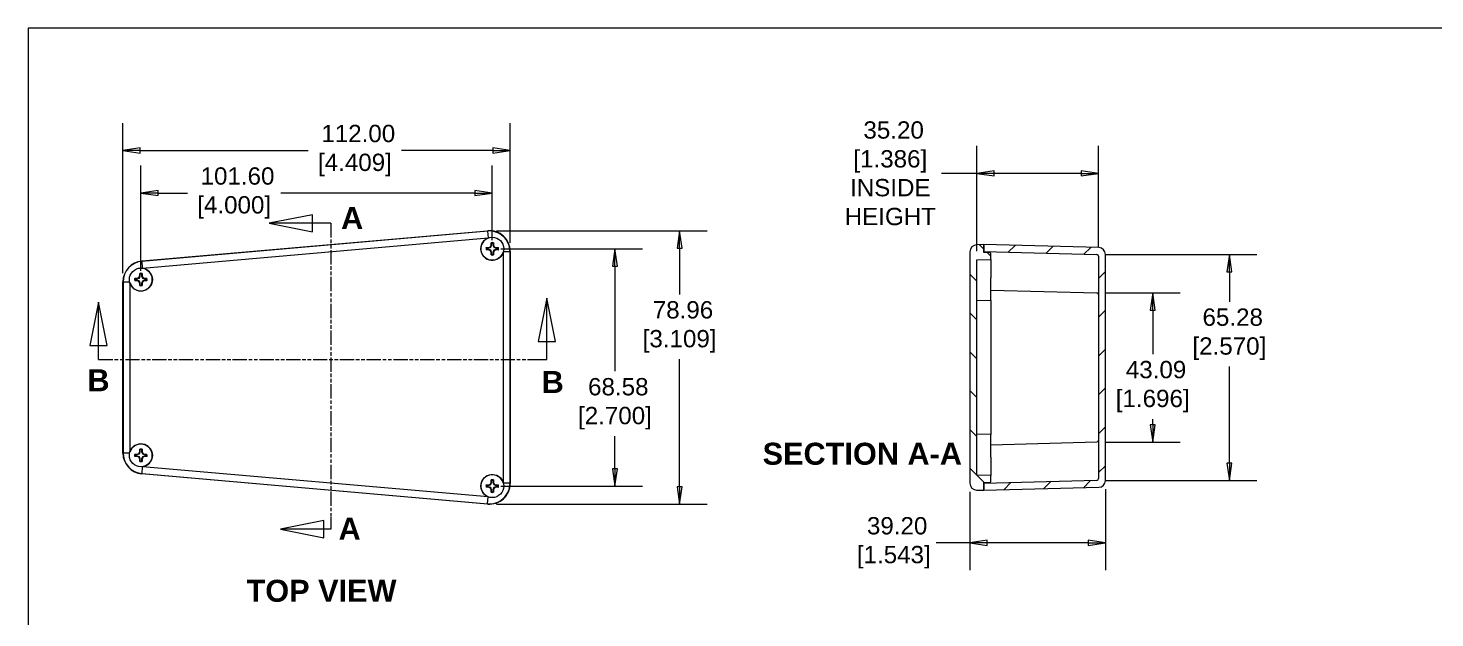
# Model space of a CAD drawing. Header units: millimetres. Extents: x 23 to 674, y 24 to 517.
# Drawn here: x 22.8 to 429.5, y 346.5 to 516.8 of the extents above; entities that cross this region are included whole.
import ezdxf

# ---------------------------------------------------------------- set-up
doc = ezdxf.new("R2010")
doc.units = ezdxf.units.MM
doc.header["$LTSCALE"] = 2.5
doc.linetypes.add('DOUBLE_DASH_CHAIN', pattern=[1.2403, 0.6614, -0.0827, 0.1654, -0.0827, 0.1654, -0.0827])
for name, color, linetype, lineweight in [('Dimension (ANSI)', 7, 'Continuous', 9), ('Hatch (ANSI)', 7, 'Continuous', 9), ('Section Line (ANSI)', 7, 'DOUBLE_DASH_CHAIN', 9), ('Sketch Geometry (ANSI)', 7, 'Continuous', 9), ('Symbol (ANSI)', 7, 'Continuous', 9), ('Visible (ANSI)', 7, 'Continuous', 9), ('Visible Narrow (ANSI)', 7, 'Continuous', 9)]:
    doc.layers.add(name, color=color, linetype=linetype, lineweight=lineweight)
doc.styles.add('Label Text (ANSI)', font='arialbd.ttf')
doc.styles.add('Note Text (ANSI)', font='arial.ttf')
doc.styles.add('Text Style20', font='arial.ttf')
doc.dimstyles.new('Default - mm (ANSI)', dxfattribs={"dimscale": 2.5, "dimtxt": 2, "dimasz": 2, "dimexe": 3.175, "dimexo": 1, "dimgap": 0.8, "dimtad": 0, "dimtih": 1, "dimtoh": 1, "dimrnd": 1e-08, "dimzin": 4, "dimdsep": 46, "dimtxsty": 'Note Text (ANSI)', "dimblk": 'Filled-1', "dimcen": 0.09, "dimdle": 10, "dimclrd": 256, "dimclre": 256, "dimclrt": 256, "dimadec": 1, "dimazin": 0, "dimtfac": 1.524, "dimtofl": 0, "dimtmove": 0, "dimatfit": 3, "dimfxl": 0, "dimtolj": 1, "dimtzin": 0, "dimlwd": -1, "dimlwe": -1, "dimarcsym": 0})

# ---------------------------------------------------------------- blocks, each defined once
blk = doc.blocks.new('Title Blocks HAMMOND')
at = {"layer": 'Sketch Geometry (ANSI)'}
for p, q in [((270, 206.73), (9.35, 206.73)), ((9.35, 206.73), (9.35, 9.64))]:
    blk.add_line(p, q, dxfattribs=at)
at = {"layer": 'Symbol (ANSI)', "style": 'Text Style20'}
blk.add_attdef('<TITLE>_001', (224.72, 16.35), '', height=5, dxfattribs=at)
blk = doc.blocks.new('2dTransSection0')
at = {"layer": 'Section Line (ANSI)', "linetype": 'Continuous'}
for p, q in [((17.25, 175.07), (16.25, 170.07)), ((17.25, 170.07), (17.25, 175.07)), ((18.25, 170.07), (17.25, 175.07)), ((69.11, 175.54), (68.11, 170.54)), ((69.11, 170.54), (69.11, 175.54)), ((70.11, 170.54), (69.11, 175.54)), ((16.25, 170.07), (18.25, 170.07)), ((17.25, 168.45), (17.25, 170.07)), ((68.11, 170.54), (70.11, 170.54)), ((69.11, 168.45), (69.11, 170.54)), ((17.25, 168.45), (18.69, 168.45)), ((67.67, 168.45), (69.11, 168.45))]:
    blk.add_line(p, q, dxfattribs=at)
at = {"layer": 'Section Line (ANSI)', "linetype": 'DOUBLE_DASH_CHAIN'}
blk.add_line((17.25, 168.45), (69.11, 168.45), dxfattribs=at)
at = {"layer": 'Section Line (ANSI)', "linetype": 'Continuous', "flags": 128}
for points in [[(18.25, 170.07), (17.25, 175.07), (16.25, 170.07), (18.25, 170.07)], [(70.11, 170.54), (69.11, 175.54), (68.11, 170.54), (70.11, 170.54)]]:
    blk.add_lwpolyline(points, dxfattribs=at)
at = {"layer": 'Section Line (ANSI)'}
for points in [[(18.25, 170.07), (17.25, 175.07), (16.25, 170.07), (18.25, 170.07)], [(70.11, 170.54), (69.11, 175.54), (68.11, 170.54), (70.11, 170.54)]]:
    blk.add_solid(points, dxfattribs=at)
at = {"layer": 'Section Line (ANSI)', "char_height": 2.54, "attachment_point": 7, "line_spacing_factor": 0.25, "style": 'Label Text (ANSI)'}
for insert in [(15.96, 164.77), (68.5, 164.57)]:
    blk.add_mtext('B', dxfattribs=dict(at, insert=insert))
blk = doc.blocks.new('2dTransSection1')
at = {"layer": 'Section Line (ANSI)', "linetype": 'Continuous'}
for p, q in [((41.98, 185.18), (36.98, 184.18)), ((41.98, 184.18), (36.98, 184.18)), ((36.98, 184.18), (41.98, 183.18)), ((41.98, 183.18), (41.98, 185.18)), ((44.1, 184.18), (41.98, 184.18)), ((44.1, 184.18), (44.1, 182.78)), ((43.31, 149.83), (38.31, 148.83)), ((43.31, 147.83), (43.31, 149.83)), ((44.1, 150.23), (44.1, 148.83)), ((43.31, 148.83), (38.31, 148.83)), ((38.31, 148.83), (43.31, 147.83)), ((44.1, 148.83), (43.31, 148.83))]:
    blk.add_line(p, q, dxfattribs=at)
at = {"layer": 'Section Line (ANSI)', "linetype": 'DOUBLE_DASH_CHAIN'}
blk.add_line((44.1, 184.18), (44.1, 148.83), dxfattribs=at)
at = {"layer": 'Section Line (ANSI)', "linetype": 'Continuous', "flags": 128}
for points in [[(41.98, 185.18), (36.98, 184.18), (41.98, 183.18), (41.98, 185.18)], [(43.31, 149.83), (38.31, 148.83), (43.31, 147.83), (43.31, 149.83)]]:
    blk.add_lwpolyline(points, dxfattribs=at)
at = {"layer": 'Section Line (ANSI)'}
for points in [[(41.98, 185.18), (36.98, 184.18), (41.98, 183.18), (41.98, 185.18)], [(43.31, 149.83), (38.31, 148.83), (43.31, 147.83), (43.31, 149.83)]]:
    blk.add_solid(points, dxfattribs=at)
at = {"layer": 'Section Line (ANSI)', "char_height": 2.54, "attachment_point": 7, "line_spacing_factor": 0.25, "style": 'Label Text (ANSI)'}
for insert in [(45.3, 183.52), (45.01, 147.61)]:
    blk.add_mtext('A', dxfattribs=dict(at, insert=insert))
blk = doc.blocks.new('Filled-1')
at = {"color": 0}
for p, q in [((0, 0), (-1, 0.15)), ((-1, 0.15), (-1, -0.15)), ((-1, 0), (0, 0)), ((-1, -0.15), (0, 0))]:
    blk.add_line(p, q, dxfattribs=at)
at = {"color": 0, "flags": 128}
blk.add_lwpolyline([(-1, -0.15), (0, 0), (-1, 0.15), (-1, -0.15)], dxfattribs=at)
at = {"color": 0}
blk.add_solid([(-1, -0.15), (0, 0), (-1, 0.15), (-1, -0.15)], dxfattribs=at)
blk = doc.blocks.new('*D12')
at = {"layer": 'Defpoints', "color": 0, "transparency": 16777216}
for p in [(162.17, 481.49), (162.17, 452.31), (50.17, 443.56)]:
    blk.add_point(p, dxfattribs=at)
at = {"layer": 'Dimension (ANSI)', "transparency": 16777216}
for p, q in [((50.17, 446.06), (50.17, 489.43)), ((162.17, 454.81), (162.17, 489.43)), ((55.17, 481.49), (103.78, 481.49)), ((157.17, 481.49), (130.75, 481.49))]:
    blk.add_line(p, q, dxfattribs=at)
at = {"layer": 'Dimension (ANSI)', "transparency": 16777216, "xscale": 5, "yscale": 5, "zscale": 5, "rotation": 180}
blk.add_blockref('Filled-1', (50.17, 481.49), dxfattribs=at)
at = {"layer": 'Dimension (ANSI)', "transparency": 16777216, "xscale": 5, "yscale": 5, "zscale": 5}
blk.add_blockref('Filled-1', (162.17, 481.49), dxfattribs=at)
at = {"layer": 'Dimension (ANSI)', "transparency": 16777216, "insert": (117.26, 481.49), "char_height": 5, "attachment_point": 5, "style": 'Note Text (ANSI)'}
blk.add_mtext('\\A1; 112.00\\P[4.409]', dxfattribs=at)
blk = doc.blocks.new('*D13')
at = {"layer": 'Defpoints', "color": 0, "transparency": 16777216}
for p in [(156.97, 469.21), (156.97, 453.1), (55.37, 444.21)]:
    blk.add_point(p, dxfattribs=at)
at = {"layer": 'Dimension (ANSI)', "transparency": 16777216}
for p, q in [((55.37, 446.71), (55.37, 477.14)), ((156.97, 455.6), (156.97, 477.14)), ((60.37, 469.21), (68.85, 469.21)), ((151.97, 469.21), (95.82, 469.21))]:
    blk.add_line(p, q, dxfattribs=at)
at = {"layer": 'Dimension (ANSI)', "transparency": 16777216, "xscale": 5, "yscale": 5, "zscale": 5, "rotation": 180}
blk.add_blockref('Filled-1', (55.37, 469.21), dxfattribs=at)
at = {"layer": 'Dimension (ANSI)', "transparency": 16777216, "xscale": 5, "yscale": 5, "zscale": 5}
blk.add_blockref('Filled-1', (156.97, 469.21), dxfattribs=at)
at = {"layer": 'Dimension (ANSI)', "transparency": 16777216, "insert": (82.34, 469.21), "char_height": 5, "attachment_point": 5, "style": 'Note Text (ANSI)'}
blk.add_mtext('\\A1; 101.60\\P[4.000]', dxfattribs=at)
blk = doc.blocks.new('*D14')
at = {"layer": 'Defpoints', "color": 0, "transparency": 16777216}
for p in [(155.65, 458.29), (155.65, 379.33), (211.15, 379.33)]:
    blk.add_point(p, dxfattribs=at)
at = {"layer": 'Dimension (ANSI)', "transparency": 16777216}
for p, q in [((158.15, 458.29), (219.08, 458.29)), ((211.15, 453.29), (211.15, 439.92)), ((211.15, 384.33), (211.15, 421.16)), ((158.15, 379.33), (219.08, 379.33))]:
    blk.add_line(p, q, dxfattribs=at)
at = {"layer": 'Dimension (ANSI)', "transparency": 16777216, "xscale": 5, "yscale": 5, "zscale": 5}
for p, rotation in [((211.15, 458.29), 90), ((211.15, 379.33), 270)]:
    blk.add_blockref('Filled-1', p, dxfattribs=dict(at, rotation=rotation))
at = {"layer": 'Dimension (ANSI)', "transparency": 16777216, "insert": (211.15, 430.54), "char_height": 5, "attachment_point": 5, "style": 'Note Text (ANSI)'}
blk.add_mtext('\\A1; 78.96\\P[3.109]', dxfattribs=at)
blk = doc.blocks.new('*D15')
at = {"layer": 'Defpoints', "color": 0, "transparency": 16777216}
for p in [(156.97, 453.1), (156.97, 384.52), (192.45, 384.52)]:
    blk.add_point(p, dxfattribs=at)
at = {"layer": 'Dimension (ANSI)', "transparency": 16777216}
for p, q in [((159.47, 453.1), (200.39, 453.1)), ((192.45, 448.1), (192.45, 417.7)), ((192.45, 389.52), (192.45, 398.93)), ((159.47, 384.52), (200.39, 384.52))]:
    blk.add_line(p, q, dxfattribs=at)
at = {"layer": 'Dimension (ANSI)', "transparency": 16777216, "xscale": 5, "yscale": 5, "zscale": 5}
for p, rotation in [((192.45, 453.1), 90), ((192.45, 384.52), 270)]:
    blk.add_blockref('Filled-1', p, dxfattribs=dict(at, rotation=rotation))
at = {"layer": 'Dimension (ANSI)', "transparency": 16777216, "insert": (192.45, 408.32), "char_height": 5, "attachment_point": 5, "style": 'Note Text (ANSI)'}
blk.add_mtext('\\A1; 68.58\\P[2.700]', dxfattribs=at)
blk = doc.blocks.new('*D16')
at = {"layer": 'Defpoints', "color": 0, "transparency": 16777216}
for p in [(295.1, 385.36), (334.3, 386.18), (334.3, 368.14)]:
    blk.add_point(p, dxfattribs=at)
at = {"layer": 'Dimension (ANSI)', "transparency": 16777216}
for p, q in [((295.1, 382.86), (295.1, 360.2)), ((334.3, 383.68), (334.3, 360.2)), ((295.1, 368.14), (285.3, 368.14)), ((329.3, 368.14), (300.1, 368.14))]:
    blk.add_line(p, q, dxfattribs=at)
at = {"layer": 'Dimension (ANSI)', "transparency": 16777216, "xscale": 5, "yscale": 5, "zscale": 5, "rotation": 180}
blk.add_blockref('Filled-1', (295.1, 368.14), dxfattribs=at)
at = {"layer": 'Dimension (ANSI)', "transparency": 16777216, "xscale": 5, "yscale": 5, "zscale": 5}
blk.add_blockref('Filled-1', (334.3, 368.14), dxfattribs=at)
at = {"layer": 'Dimension (ANSI)', "transparency": 16777216, "insert": (273.08, 368.14), "char_height": 5, "attachment_point": 5, "style": 'Note Text (ANSI)'}
blk.add_mtext('\\A1; 39.20\\P[1.543]', dxfattribs=at)
blk = doc.blocks.new('*D17')
at = {"layer": 'Defpoints', "color": 0, "transparency": 16777216}
for p in [(331.81, 440.35), (331.81, 397.26), (347.95, 397.26)]:
    blk.add_point(p, dxfattribs=at)
at = {"layer": 'Dimension (ANSI)', "transparency": 16777216}
for p, q in [((334.31, 440.35), (355.89, 440.35)), ((347.95, 435.35), (347.95, 422.65)), ((347.95, 402.26), (347.95, 403.89)), ((334.31, 397.26), (355.89, 397.26))]:
    blk.add_line(p, q, dxfattribs=at)
at = {"layer": 'Dimension (ANSI)', "transparency": 16777216, "xscale": 5, "yscale": 5, "zscale": 5}
for p, rotation in [((347.95, 440.35), 90), ((347.95, 397.26), 270)]:
    blk.add_blockref('Filled-1', p, dxfattribs=dict(at, rotation=rotation))
at = {"layer": 'Dimension (ANSI)', "transparency": 16777216, "insert": (347.95, 413.27), "char_height": 5, "attachment_point": 5, "style": 'Note Text (ANSI)'}
blk.add_mtext('\\A1; 43.09\\P[1.696]', dxfattribs=at)
blk = doc.blocks.new('*D18')
at = {"layer": 'Defpoints', "color": 0, "transparency": 16777216}
for p in [(332.3, 474.89), (297.1, 449.89), (332.3, 450.94)]:
    blk.add_point(p, dxfattribs=at)
at = {"layer": 'Dimension (ANSI)', "transparency": 16777216}
for p, q in [((297.1, 452.39), (297.1, 482.83)), ((332.3, 453.44), (332.3, 482.83)), ((297.1, 474.89), (286.92, 474.89)), ((327.3, 474.89), (302.1, 474.89))]:
    blk.add_line(p, q, dxfattribs=at)
at = {"layer": 'Dimension (ANSI)', "transparency": 16777216, "xscale": 5, "yscale": 5, "zscale": 5, "rotation": 180}
blk.add_blockref('Filled-1', (297.1, 474.89), dxfattribs=at)
at = {"layer": 'Dimension (ANSI)', "transparency": 16777216, "xscale": 5, "yscale": 5, "zscale": 5}
blk.add_blockref('Filled-1', (332.3, 474.89), dxfattribs=at)
at = {"layer": 'Dimension (ANSI)', "transparency": 16777216, "insert": (272.07, 474.89), "char_height": 5, "attachment_point": 5, "style": 'Note Text (ANSI)'}
blk.add_mtext('\\A1; 35.20\\P[1.386]{\\PINSIDE\\PHEIGHT}', dxfattribs=at)
blk = doc.blocks.new('*D31')
at = {"layer": 'Defpoints', "color": 0, "transparency": 16777216}
for p in [(331.81, 451.45), (331.81, 386.17), (370.12, 386.17)]:
    blk.add_point(p, dxfattribs=at)
at = {"layer": 'Dimension (ANSI)', "transparency": 16777216}
for p, q in [((334.31, 451.45), (378.06, 451.45)), ((370.12, 446.45), (370.12, 437.8)), ((370.12, 391.17), (370.12, 419.04)), ((334.31, 386.17), (378.06, 386.17))]:
    blk.add_line(p, q, dxfattribs=at)
at = {"layer": 'Dimension (ANSI)', "transparency": 16777216, "xscale": 5, "yscale": 5, "zscale": 5}
for p, rotation in [((370.12, 451.45), 90), ((370.12, 386.17), 270)]:
    blk.add_blockref('Filled-1', p, dxfattribs=dict(at, rotation=rotation))
at = {"layer": 'Dimension (ANSI)', "transparency": 16777216, "insert": (370.12, 428.42), "char_height": 5, "attachment_point": 5, "style": 'Note Text (ANSI)'}
blk.add_mtext('\\A1; 65.28\\P[2.570]', dxfattribs=at)

msp = doc.modelspace()

# ---------------------------------------------------------------- hatches: boundary and pattern name
at = {"layer": 'Hatch (ANSI)'}
h = msp.add_hatch(dxfattribs=at)
h.set_pattern_fill('ANSI31', color=256, scale=63.5, angle=90.00021, style=0)
h.set_pattern_definition([(135.0002, (0, 0), (-5.61264, -5.61268), [])])
edge = h.paths.add_edge_path()
edge.add_line((295.0974, 452.2526), (295.0974, 385.362))
edge.add_ellipse((297.0974, 385.362), major_axis=(0, -2.0076), ratio=0.9961947, start_angle=270, end_angle=358.5)
edge.add_line((297.0451, 383.355), (299.0974, 383.3011))
edge.add_line((299.0974, 383.3011), (299.0974, 385.3094))
edge.add_line((299.0974, 385.3094), (299.0974, 385.5597))
edge.add_line((299.0974, 385.5597), (300.854, 385.6059))
edge.add_ellipse((300.8474, 385.8567), major_axis=(0, -0.251), ratio=0.9961947, start_angle=1.5, end_angle=90)
edge.add_line((301.0974, 385.8567), (301.0974, 387.6199))
edge.add_line((301.0974, 387.6199), (297.0974, 387.725))
edge.add_line((297.0974, 387.725), (297.0974, 449.8895))
edge.add_line((297.0974, 449.8895), (301.0974, 449.9947))
edge.add_line((301.0974, 449.9947), (301.0974, 451.7578))
edge.add_ellipse((300.8474, 451.7578), major_axis=(0, 0.251), ratio=0.9961947, start_angle=270, end_angle=358.5)
edge.add_line((300.854, 452.0087), (299.0974, 452.0549))
edge.add_line((299.0974, 452.0549), (299.0974, 452.3051))
edge.add_line((299.0974, 452.3051), (299.0974, 454.3135))
edge.add_line((299.0974, 454.3135), (297.0451, 454.2595))
edge.add_ellipse((297.0974, 452.2526), major_axis=(0, 2.0076), ratio=0.9961947, start_angle=1.5, end_angle=90)
h = msp.add_hatch(dxfattribs=at)
h.set_pattern_fill('ANSI31', color=256, scale=63.5, style=0)
h.set_pattern_definition([(45, (0, 0), (-5.61266, 5.61266), [])])
edge = h.paths.add_edge_path()
edge.add_ellipse((332.2974, 386.1821), major_axis=(0, -2.0076), ratio=0.9961947, start_angle=1.5, end_angle=90)
edge.add_line((334.2974, 386.1821), (334.2974, 451.4325))
edge.add_ellipse((332.2974, 451.4325), major_axis=(0, 2.0076), ratio=0.9961947, start_angle=270, end_angle=358.5)
edge.add_line((332.3498, 453.4394), (299.0974, 454.3135))
edge.add_line((299.0974, 454.3135), (299.0974, 452.3051))
edge.add_line((299.0974, 452.3051), (331.8105, 451.4453))
edge.add_ellipse((331.7974, 450.9435), major_axis=(0, 0.5019), ratio=0.9961947, start_angle=270, end_angle=358.5, ccw=False)
edge.add_line((332.2974, 450.9435), (332.2974, 386.6711))
edge.add_ellipse((331.7974, 386.6711), major_axis=(0, -0.5019), ratio=0.9961947, start_angle=1.5, end_angle=90, ccw=False)
edge.add_line((331.8105, 386.1693), (299.0974, 385.3094))
edge.add_line((299.0974, 385.3094), (299.0974, 383.3011))
edge.add_line((299.0974, 383.3011), (332.3498, 384.1752))

# ---------------------------------------------------------------- linework, layer by layer
at = {"layer": 'Visible (ANSI)'}
for p, q in [((55.6411, 449.5363), (155.6452, 458.2855)), ((155.2002, 453.4473), (155.9002, 453.4473)), ((155.9002, 452.7473), (155.2002, 452.7473)), ((155.3202, 453.3062), (155.9266, 453.3062)), ((155.9266, 452.8883), (155.3202, 452.8883)), ((155.9002, 453.4473), (156.4159, 453.6473)), ((155.9002, 453.4473), (155.9266, 453.3062)), ((155.9002, 452.7473), (155.9266, 452.8883)), ((156.4159, 452.5473), (155.9002, 452.7473)), ((155.9266, 453.3062), (156.5249, 453.5383)), ((156.5249, 452.6563), (155.9266, 452.8883)), ((156.4159, 453.6473), (156.6159, 454.1629)), ((156.4159, 453.6473), (156.5249, 453.5383)), ((156.4159, 452.5473), (156.5249, 452.6563)), ((156.6159, 452.0316), (156.4159, 452.5473)), ((156.5249, 453.5383), (156.757, 454.1365)), ((156.757, 452.058), (156.5249, 452.6563)), ((156.6159, 454.1629), (156.6159, 454.8629)), ((156.6159, 454.1629), (156.757, 454.1365)), ((156.6159, 452.0316), (156.757, 452.058)), ((156.6159, 451.3316), (156.6159, 452.0316)), ((156.757, 454.1365), (156.757, 454.743)), ((156.757, 451.4516), (156.757, 452.058)), ((157.1748, 454.743), (157.1748, 454.1365)), ((157.3159, 454.1629), (157.1748, 454.1365)), ((157.1748, 454.1365), (157.4069, 453.5383)), ((157.4069, 452.6563), (157.1748, 452.058)), ((157.3159, 452.0316), (157.1748, 452.058)), ((157.1748, 452.058), (157.1748, 451.4516)), ((157.3159, 454.8629), (157.3159, 454.1629)), ((157.3159, 454.1629), (157.5159, 453.6473)), ((157.5159, 452.5473), (157.3159, 452.0316)), ((157.3159, 452.0316), (157.3159, 451.3316)), ((157.5159, 453.6473), (157.4069, 453.5383)), ((157.4069, 453.5383), (158.0051, 453.3062)), ((158.0051, 452.8883), (157.4069, 452.6563)), ((157.5159, 452.5473), (157.4069, 452.6563)), ((157.5159, 453.6473), (158.0315, 453.4473)), ((158.0315, 452.7473), (157.5159, 452.5473)), ((158.0315, 453.4473), (158.0051, 453.3062)), ((158.0051, 453.3062), (158.6116, 453.3062)), ((158.0315, 452.7473), (158.0051, 452.8883)), ((158.6116, 452.8883), (158.0051, 452.8883)), ((158.0315, 453.4473), (158.7315, 453.4473)), ((158.7315, 452.7473), (158.0315, 452.7473)), ((162.1659, 452.3104), (162.1659, 385.3042)), ((295.0974, 452.2526), (295.0974, 385.362)), ((299.0974, 454.3135), (297.0451, 454.2595)), ((332.3498, 453.4394), (299.0974, 454.3135)), ((299.0974, 454.3135), (299.0974, 452.3051)), ((299.0974, 452.0549), (299.0974, 454.3135)), ((299.0974, 452.3051), (331.8105, 451.4453)), ((300.854, 452.0087), (299.0974, 452.0549)), ((301.0974, 449.9947), (301.0974, 451.7578)), ((297.0974, 449.8895), (301.0974, 449.9947)), ((297.0974, 387.725), (297.0974, 449.8895)), ((301.0974, 449.9947), (301.0974, 445.7307)), ((332.2974, 450.9435), (332.2974, 386.6711)), ((334.2974, 386.1821), (334.2974, 451.4325)), ((50.1659, 394.0534), (50.1659, 443.5612)), ((53.6002, 444.5573), (54.3002, 444.5573)), ((54.3002, 443.8573), (53.6002, 443.8573)), ((53.7202, 444.4162), (54.3266, 444.4162)), ((54.3266, 443.9983), (53.7202, 443.9983)), ((54.3002, 444.5573), (54.8159, 444.7573)), ((54.3002, 444.5573), (54.3266, 444.4162)), ((54.3002, 443.8573), (54.3266, 443.9983)), ((54.8159, 443.6573), (54.3002, 443.8573)), ((54.3266, 444.4162), (54.9249, 444.6483)), ((54.9249, 443.7663), (54.3266, 443.9983)), ((54.8159, 444.7573), (55.0159, 445.2729)), ((54.8159, 444.7573), (54.9249, 444.6483)), ((54.8159, 443.6573), (54.9249, 443.7663)), ((55.0159, 443.1416), (54.8159, 443.6573)), ((54.9249, 444.6483), (55.157, 445.2465)), ((55.157, 443.168), (54.9249, 443.7663)), ((55.0159, 445.2729), (55.0159, 445.9729)), ((55.0159, 445.2729), (55.157, 445.2465)), ((55.157, 445.2465), (55.157, 445.853)), ((55.5748, 445.853), (55.5748, 445.2465)), ((55.7159, 445.2729), (55.5748, 445.2465)), ((55.5748, 445.2465), (55.8069, 444.6483)), ((55.8069, 443.7663), (55.5748, 443.168)), ((55.7159, 445.9729), (55.7159, 445.2729)), ((55.7159, 445.2729), (55.9159, 444.7573)), ((55.9159, 443.6573), (55.7159, 443.1416)), ((55.9159, 444.7573), (55.8069, 444.6483)), ((55.8069, 444.6483), (56.4051, 444.4162)), ((56.4051, 443.9983), (55.8069, 443.7663)), ((55.9159, 443.6573), (55.8069, 443.7663)), ((55.9159, 444.7573), (56.4315, 444.5573)), ((56.4315, 443.8573), (55.9159, 443.6573)), ((56.4315, 444.5573), (56.4051, 444.4162)), ((56.4051, 444.4162), (57.0116, 444.4162)), ((56.4315, 443.8573), (56.4051, 443.9983)), ((57.0116, 443.9983), (56.4051, 443.9983)), ((56.4315, 444.5573), (57.1315, 444.5573)), ((57.1315, 443.8573), (56.4315, 443.8573)), ((301.0974, 445.7307), (301.0974, 445.5165)), ((301.0974, 445.5165), (301.0974, 444.7348)), ((301.0974, 438.1549), (301.0974, 444.7348)), ((55.0159, 443.1416), (55.157, 443.168)), ((55.0159, 442.4416), (55.0159, 443.1416)), ((55.157, 442.5616), (55.157, 443.168)), ((55.7159, 443.1416), (55.5748, 443.168)), ((55.5748, 443.168), (55.5748, 442.5616)), ((55.7159, 443.1416), (55.7159, 442.4416)), ((301.0974, 441.1549), (331.8105, 440.3507)), ((301.0974, 438.1549), (297.0974, 438.0502)), ((301.0974, 438.1549), (301.0974, 437.9573)), ((301.0974, 437.9573), (301.0974, 399.6573)), ((301.0974, 399.4597), (297.0974, 399.5644)), ((301.0974, 399.6573), (301.0974, 399.4597)), ((301.0974, 392.8798), (301.0974, 399.4597)), ((55.0159, 394.4729), (55.0159, 395.1729)), ((55.157, 394.4465), (55.157, 395.053)), ((55.5748, 395.053), (55.5748, 394.4465)), ((55.7159, 395.1729), (55.7159, 394.4729)), ((301.0974, 396.4597), (331.8105, 397.2639)), ((53.6002, 393.7573), (54.3002, 393.7573)), ((54.3002, 393.0573), (53.6002, 393.0573)), ((53.7202, 393.6162), (54.3266, 393.6162)), ((54.3266, 393.1983), (53.7202, 393.1983)), ((54.3002, 393.7573), (54.8159, 393.9573)), ((54.3002, 393.7573), (54.3266, 393.6162)), ((54.3002, 393.0573), (54.3266, 393.1983)), ((54.8159, 392.8573), (54.3002, 393.0573)), ((54.3266, 393.6162), (54.9249, 393.8483)), ((54.9249, 392.9663), (54.3266, 393.1983)), ((54.8159, 393.9573), (55.0159, 394.4729)), ((54.8159, 393.9573), (54.9249, 393.8483)), ((54.8159, 392.8573), (54.9249, 392.9663)), ((55.0159, 392.3416), (54.8159, 392.8573)), ((54.9249, 393.8483), (55.157, 394.4465)), ((55.157, 392.368), (54.9249, 392.9663)), ((55.0159, 394.4729), (55.157, 394.4465)), ((55.0159, 392.3416), (55.157, 392.368)), ((55.0159, 391.6416), (55.0159, 392.3416)), ((55.157, 391.7616), (55.157, 392.368)), ((55.7159, 394.4729), (55.5748, 394.4465)), ((55.5748, 394.4465), (55.8069, 393.8483)), ((55.8069, 392.9663), (55.5748, 392.368)), ((55.7159, 392.3416), (55.5748, 392.368)), ((55.5748, 392.368), (55.5748, 391.7616)), ((55.7159, 394.4729), (55.9159, 393.9573)), ((55.9159, 392.8573), (55.7159, 392.3416)), ((55.7159, 392.3416), (55.7159, 391.6416)), ((55.9159, 393.9573), (55.8069, 393.8483)), ((55.8069, 393.8483), (56.4051, 393.6162)), ((56.4051, 393.1983), (55.8069, 392.9663)), ((55.9159, 392.8573), (55.8069, 392.9663)), ((55.9159, 393.9573), (56.4315, 393.7573)), ((56.4315, 393.0573), (55.9159, 392.8573)), ((56.4315, 393.7573), (56.4051, 393.6162)), ((56.4051, 393.6162), (57.0116, 393.6162)), ((56.4315, 393.0573), (56.4051, 393.1983)), ((57.0116, 393.1983), (56.4051, 393.1983)), ((56.4315, 393.7573), (57.1315, 393.7573)), ((57.1315, 393.0573), (56.4315, 393.0573)), ((301.0974, 392.8798), (301.0974, 392.098)), ((301.0974, 392.098), (301.0974, 391.8839)), ((301.0974, 391.8839), (301.0974, 387.6199)), ((155.6452, 379.329), (55.6411, 388.0783)), ((301.0974, 387.6199), (297.0974, 387.725)), ((301.0974, 385.8567), (301.0974, 387.6199)), ((155.2002, 384.8673), (155.9002, 384.8673)), ((155.9002, 384.1673), (155.2002, 384.1673)), ((155.3202, 384.7262), (155.9266, 384.7262)), ((155.9266, 384.3083), (155.3202, 384.3083)), ((155.9002, 384.8673), (156.4159, 385.0673)), ((155.9002, 384.8673), (155.9266, 384.7262)), ((155.9002, 384.1673), (155.9266, 384.3083)), ((156.4159, 383.9673), (155.9002, 384.1673)), ((155.9266, 384.7262), (156.5249, 384.9583)), ((156.5249, 384.0763), (155.9266, 384.3083)), ((156.4159, 385.0673), (156.6159, 385.5829)), ((156.4159, 385.0673), (156.5249, 384.9583)), ((156.4159, 383.9673), (156.5249, 384.0763)), ((156.6159, 383.4516), (156.4159, 383.9673)), ((156.5249, 384.9583), (156.757, 385.5565)), ((156.757, 383.478), (156.5249, 384.0763)), ((156.6159, 385.5829), (156.6159, 386.2829)), ((156.6159, 385.5829), (156.757, 385.5565)), ((156.6159, 383.4516), (156.757, 383.478)), ((156.6159, 382.7516), (156.6159, 383.4516)), ((156.757, 385.5565), (156.757, 386.163)), ((156.757, 382.8716), (156.757, 383.478)), ((157.1748, 386.163), (157.1748, 385.5565)), ((157.3159, 385.5829), (157.1748, 385.5565)), ((157.1748, 385.5565), (157.4069, 384.9583)), ((157.4069, 384.0763), (157.1748, 383.478)), ((157.3159, 383.4516), (157.1748, 383.478)), ((157.1748, 383.478), (157.1748, 382.8716)), ((157.3159, 386.2829), (157.3159, 385.5829)), ((157.3159, 385.5829), (157.5159, 385.0673)), ((157.5159, 383.9673), (157.3159, 383.4516)), ((157.3159, 383.4516), (157.3159, 382.7516)), ((157.5159, 385.0673), (157.4069, 384.9583)), ((157.4069, 384.9583), (158.0051, 384.7262)), ((158.0051, 384.3083), (157.4069, 384.0763)), ((157.5159, 383.9673), (157.4069, 384.0763)), ((157.5159, 385.0673), (158.0315, 384.8673)), ((158.0315, 384.1673), (157.5159, 383.9673)), ((158.0315, 384.8673), (158.0051, 384.7262)), ((158.0051, 384.7262), (158.6116, 384.7262)), ((158.0315, 384.1673), (158.0051, 384.3083)), ((158.6116, 384.3083), (158.0051, 384.3083)), ((158.0315, 384.8673), (158.7315, 384.8673)), ((158.7315, 384.1673), (158.0315, 384.1673)), ((297.0451, 383.355), (299.0974, 383.3011)), ((331.8105, 386.1693), (299.0974, 385.3094)), ((299.0974, 385.5597), (300.854, 385.6059)), ((299.0974, 383.3011), (299.0974, 385.5597)), ((299.0974, 385.3094), (299.0974, 383.3011)), ((299.0974, 383.3011), (332.3498, 384.1752))]:
    msp.add_line(p, q, dxfattribs=at)
for centre in [(156.9659, 453.0973), (55.3659, 444.2073), (55.3659, 393.4073), (156.9659, 384.5173)]:
    msp.add_circle(centre, 3.315, dxfattribs=at)
for centre, radius, start, end in [((156.9659, 453.0973), 3.3, 107.280831, 342.481339), ((156.9659, 453.0973), 1.8, 168.787729, 191.212271), ((156.9659, 453.0973), 1.6589, 172.764549, 187.235451), ((156.9659, 453.0973), 1.8, 78.787729, 101.212271), ((156.9659, 453.0973), 1.6589, 82.764549, 97.235451), ((156.9659, 453.0973), 1.6589, 352.764549, 7.235451), ((156.9659, 453.0973), 1.8, 348.787729, 11.212271), ((55.3659, 444.2073), 3.3, 197.518661, 83.187892), ((156.9659, 453.0973), 1.8, 258.787729, 281.212271), ((156.9659, 453.0973), 1.6589, 262.764549, 277.235451), ((55.3659, 444.2073), 1.8, 168.787729, 191.212271), ((55.3659, 444.2073), 1.6589, 172.764549, 187.235451), ((55.3659, 444.2073), 1.8, 78.787729, 101.212271), ((55.3659, 444.2073), 1.6589, 82.764549, 97.235451), ((55.3659, 444.2073), 1.6589, 352.764549, 7.235451), ((55.3659, 444.2073), 1.8, 348.787729, 11.212271), ((55.3659, 444.2073), 1.8, 258.787729, 281.212271), ((55.3659, 444.2073), 1.6589, 262.764549, 277.235451), ((331.7974, 439.8508), 0.5, 0, 88.5), ((55.3659, 393.4073), 3.3, 276.812108, 162.481339), ((55.3659, 393.4073), 1.8, 78.787729, 101.212271), ((55.3659, 393.4073), 1.6589, 82.764549, 97.235451), ((331.7974, 397.7637), 0.5, 271.5, 0), ((55.3659, 393.4073), 1.8, 168.787729, 191.212271), ((55.3659, 393.4073), 1.6589, 172.764549, 187.235451), ((55.3659, 393.4073), 1.8, 258.787729, 281.212271), ((55.3659, 393.4073), 1.6589, 262.764549, 277.235451), ((55.3659, 393.4073), 1.6589, 352.764549, 7.235451), ((55.3659, 393.4073), 1.8, 348.787729, 11.212271), ((156.9659, 384.5173), 3.3, 17.518661, 252.719169), ((156.9659, 384.5173), 1.8, 168.787729, 191.212271), ((156.9659, 384.5173), 1.6589, 172.764549, 187.235451), ((156.9659, 384.5173), 1.8, 78.787729, 101.212271), ((156.9659, 384.5173), 1.8, 258.787729, 281.212271), ((156.9659, 384.5173), 1.6589, 82.764549, 97.235451), ((156.9659, 384.5173), 1.6589, 262.764549, 277.235451), ((156.9659, 384.5173), 1.6589, 352.764549, 7.235451), ((156.9659, 384.5173), 1.8, 348.787729, 11.212271)]:
    msp.add_arc(centre, radius, start, end, dxfattribs=at)
for centre, major_axis, ratio, start_param, end_param in [((156.1638, 452.3059), (4.0566, 4.427), 0.99924967, 5.4545278, 7.11184281), ((297.0974, 452.2526), (0, 2.0076), 0.9961947, 0.02617994, 1.57079633), ((300.8474, 451.7578), (0, 0.251), 0.9961947, 4.71238898, 6.25700537), ((332.2974, 451.4325), (0, 2.0076), 0.9961947, 4.71238898, 6.25700537), ((56.1679, 443.5574), (-4.4265, 4.0561), 0.99936987, 5.54173433, 7.02463628), ((331.7974, 450.9435), (0, 0.5019), 0.9961947, 4.71238898, 6.25700537), ((56.1679, 394.0572), (-4.4265, -4.0561), 0.99936987, 5.54173433, 7.02463628), ((331.7974, 386.6711), (0, -0.5019), 0.9961947, 0.02617994, 1.57079633), ((156.1638, 385.3086), (4.0566, -4.427), 0.99924967, 5.4545278, 7.11184281), ((297.0974, 385.362), (0, -2.0076), 0.9961947, 4.71238898, 6.25700537), ((300.8474, 385.8567), (0, -0.251), 0.9961947, 0.02617994, 1.57079633), ((332.2974, 386.1821), (0, -2.0076), 0.9961947, 0.02617994, 1.57079633)]:
    msp.add_ellipse(centre, major_axis=major_axis, ratio=ratio, start_param=start_param, end_param=end_param, dxfattribs=at)
for points in [[(155.3202, 453.3062), (155.2602, 453.3743), (155.2002, 453.4473)], [(155.3202, 452.8883), (155.2602, 452.8203), (155.2002, 452.7473)], [(156.757, 454.743), (156.6889, 454.803), (156.6159, 454.8629)], [(157.3159, 454.8629), (157.2429, 454.803), (157.1748, 454.743)], [(158.6116, 453.3062), (158.6716, 453.3743), (158.7315, 453.4473)], [(158.6116, 452.8883), (158.6716, 452.8203), (158.7315, 452.7473)], [(156.757, 451.4516), (156.6889, 451.3916), (156.6159, 451.3316)], [(157.1748, 451.4516), (157.2429, 451.3916), (157.3159, 451.3316)], [(53.7202, 444.4162), (53.6602, 444.4843), (53.6002, 444.5573)], [(53.7202, 443.9983), (53.6602, 443.9303), (53.6002, 443.8573)], [(55.157, 445.853), (55.0889, 445.913), (55.0159, 445.9729)], [(55.7159, 445.9729), (55.6429, 445.913), (55.5748, 445.853)], [(57.0116, 444.4162), (57.0716, 444.4843), (57.1315, 444.5573)], [(57.0116, 443.9983), (57.0716, 443.9303), (57.1315, 443.8573)], [(55.157, 442.5616), (55.0889, 442.5016), (55.0159, 442.4416)], [(55.5748, 442.5616), (55.6429, 442.5016), (55.7159, 442.4416)], [(55.157, 395.053), (55.0889, 395.113), (55.0159, 395.1729)], [(55.5748, 395.053), (55.6429, 395.113), (55.7159, 395.1729)], [(53.7202, 393.6162), (53.6602, 393.6843), (53.6002, 393.7573)], [(53.7202, 393.1983), (53.6602, 393.1303), (53.6002, 393.0573)], [(55.0159, 391.6416), (55.0889, 391.7016), (55.157, 391.7616)], [(55.5748, 391.7616), (55.6429, 391.7016), (55.7159, 391.6416)], [(57.0116, 393.6162), (57.0716, 393.6843), (57.1315, 393.7573)], [(57.0116, 393.1983), (57.0716, 393.1303), (57.1315, 393.0573)], [(155.3202, 384.7262), (155.2602, 384.7943), (155.2002, 384.8673)], [(155.3202, 384.3083), (155.2602, 384.2403), (155.2002, 384.1673)], [(156.757, 386.163), (156.6889, 386.223), (156.6159, 386.2829)], [(156.757, 382.8716), (156.6889, 382.8116), (156.6159, 382.7516)], [(157.3159, 386.2829), (157.2429, 386.223), (157.1748, 386.163)], [(157.1748, 382.8716), (157.2429, 382.8116), (157.3159, 382.7516)], [(158.6116, 384.7262), (158.6716, 384.7943), (158.7315, 384.8673)], [(158.6116, 384.3083), (158.6716, 384.2403), (158.7315, 384.1673)]]:
    msp.add_open_spline(points, degree=2, dxfattribs=at)
at = {"layer": 'Visible Narrow (ANSI)'}
for p, q in [((155.5914, 458.2269), (55.6948, 449.4871)), ((55.8691, 447.4953), (155.7657, 456.2352)), ((155.6452, 458.2855), (155.5914, 458.2269)), ((155.5914, 458.2269), (155.7657, 456.2352)), ((160.1128, 452.1039), (160.1128, 385.5106)), ((162.1121, 452.2518), (160.1712, 452.2518)), ((162.1121, 452.2518), (162.1659, 452.3104)), ((162.1121, 385.3628), (162.1121, 452.2518)), ((55.6948, 449.4871), (55.6411, 449.5363)), ((55.8691, 447.4953), (55.6948, 449.4871)), ((50.1659, 443.5612), (50.2196, 443.5119)), ((50.2196, 443.5119), (52.1246, 443.5119)), ((50.2196, 443.5119), (50.2196, 394.1026)), ((52.2189, 394.4006), (52.2189, 443.2139)), ((50.2196, 394.1026), (50.1659, 394.0534)), ((50.2196, 394.1026), (52.1246, 394.1026)), ((55.6411, 388.0783), (55.6948, 388.1275)), ((55.6948, 388.1275), (55.8691, 390.1192)), ((55.6948, 388.1275), (155.5914, 379.3877)), ((155.7657, 381.3794), (55.8691, 390.1192)), ((162.1121, 385.3628), (160.1712, 385.3628)), ((162.1659, 385.3042), (162.1121, 385.3628)), ((155.5914, 379.3877), (155.7657, 381.3794)), ((155.5914, 379.3877), (155.6452, 379.329))]:
    msp.add_line(p, q, dxfattribs=at)
for centre, major_axis, ratio, start_param, end_param in [((156.1115, 452.2488), (4.0546, 4.4248), 0.99974958, 5.4545278, 7.11184281), ((156.1115, 452.2488), (2.7044, 2.9513), 0.99924967, 0.77359681, 0.82865751), ((56.2203, 443.5094), (-4.4246, 4.0544), 0.99978973, 5.54173433, 7.02463628), ((56.2203, 443.5094), (-2.951, 2.7041), 0.99936987, 5.54173433, 5.56981083), ((56.2203, 394.1051), (-4.4246, -4.0544), 0.99978973, 5.54173433, 7.02463628), ((56.2203, 394.1051), (-2.951, -2.7041), 0.99936987, 0.71337448, 0.74145097), ((156.1115, 385.3658), (4.0546, -4.4248), 0.99974958, 5.4545278, 7.11184281), ((156.1115, 385.3658), (2.7044, -2.9513), 0.99924967, 5.4545278, 5.5095885)]:
    msp.add_ellipse(centre, major_axis=major_axis, ratio=ratio, start_param=start_param, end_param=end_param, dxfattribs=at)

# ---------------------------------------------------------------- block references
at = {"xscale": 2.5, "yscale": 2.5, "zscale": 2.5}
msp.add_blockref('Title Blocks HAMMOND', (-0.6221, 0.0312), dxfattribs=at)
at = {"layer": 'Section Line (ANSI)', "xscale": 2.5, "yscale": 2.5, "zscale": 2.5}
for name in ['2dTransSection1', '2dTransSection0']:
    msp.add_blockref(name, (0, 0), dxfattribs=at)

# ---------------------------------------------------------------- texts
at = {"layer": 'Symbol (ANSI)', "char_height": 6.35, "attachment_point": 7, "line_spacing_factor": 0.25, "style": 'Label Text (ANSI)'}
for s, insert in [('SECTION A-A', (235.1438, 390.6105)), ('TOP VIEW', (85.9172, 351.0084))]:
    msp.add_mtext(s, dxfattribs=dict(at, insert=insert))

# ---------------------------------------------------------------- dimensions: what is measured, and where the dimension line sits
at = {"layer": 'Dimension (ANSI)'}
for base, p1, p2, angle, text, override, picture, middle in [((162.1659, 481.4887), (50.1659, 443.5612), (162.1659, 452.3104), 180, ' <>\\X[4.409]', {"dimgap": 0.8, "dimtih": 0, "dimtoh": 0, "dimdec": 2, "dimpost": '\\X', "dimtol": 0, "dimlim": 0, "dimtp": 0, "dimtm": 0, "dimtdec": 2, "dimatfit": 1}, '*D12', (117.2615, 481.4887)), ((332.2974, 474.8895), (297.0974, 449.8895), (332.2974, 450.9435), 180, ' <>\\X[1.386]{\\PINSIDE\\PHEIGHT}', {"dimgap": 0.8, "dimtih": 0, "dimtoh": 0, "dimdec": 2, "dimpost": '\\X', "dimtol": 0, "dimlim": 0, "dimtp": 0, "dimtm": 0, "dimtdec": 2, "dimatfit": 2}, '*D18', (272.0745, 474.8895)), ((156.9659, 469.2073), (55.3659, 444.2073), (156.9659, 453.0973), 180, ' <>\\X[4.000]', {"dimgap": 0.8, "dimtih": 0, "dimtoh": 0, "dimdec": 2, "dimpost": '\\X', "dimtol": 0, "dimlim": 0, "dimtp": 0, "dimtm": 0, "dimtdec": 2, "dimatfit": 1}, '*D13', (82.339, 469.2073)), ((211.1461, 379.329), (155.6452, 458.2855), (155.6452, 379.329), 90, ' <>\\X[3.109]', {"dimgap": 0.8, "dimdec": 2, "dimpost": '\\X', "dimtol": 0, "dimlim": 0, "dimtp": 0, "dimtm": 0, "dimtdec": 2, "dimatfit": 1}, '*D14', (211.1461, 430.541)), ((192.4483, 384.5173), (156.9659, 453.0973), (156.9659, 384.5173), 90, ' <>\\X[2.700]', {"dimgap": 0.8, "dimdec": 2, "dimpost": '\\X', "dimtol": 0, "dimlim": 0, "dimtp": 0, "dimtm": 0, "dimtdec": 2, "dimatfit": 1}, '*D15', (192.4483, 408.3153)), ((370.122, 386.1693), (331.8105, 451.4453), (331.8105, 386.1693), 90, ' <>\\X[2.570]', {"dimgap": 0.8, "dimdec": 2, "dimpost": '\\X', "dimtol": 0, "dimlim": 0, "dimtp": 0, "dimtm": 0, "dimtdec": 2, "dimatfit": 1}, '*D31', (370.122, 428.4175)), ((347.952, 397.2639), (331.8105, 440.3507), (331.8105, 397.2639), 90, ' <>\\X[1.696]', {"dimgap": 0.8, "dimdec": 2, "dimpost": '\\X', "dimtol": 0, "dimlim": 0, "dimtp": 0, "dimtm": 0, "dimtdec": 2, "dimatfit": 1}, '*D17', (347.952, 413.2685)), ((334.2974, 368.1406), (295.0974, 385.362), (334.2974, 386.1821), 180, ' <>\\X[1.543]', {"dimgap": 0.8, "dimtih": 0, "dimtoh": 0, "dimdec": 2, "dimpost": '\\X', "dimtol": 0, "dimlim": 0, "dimtp": 0, "dimtm": 0, "dimtdec": 2, "dimatfit": 2}, '*D16', (273.0828, 368.1406))]:
    dim = msp.add_linear_dim(base=base, p1=p1, p2=p2, angle=angle, text=text, dimstyle='Default - mm (ANSI)', override=override, dxfattribs=at)
    dim.commit()
    dim.dimension.update_dxf_attribs({"geometry": picture, "text_midpoint": middle, "dimtype": 160})

doc.saveas('drawing.dxf')
